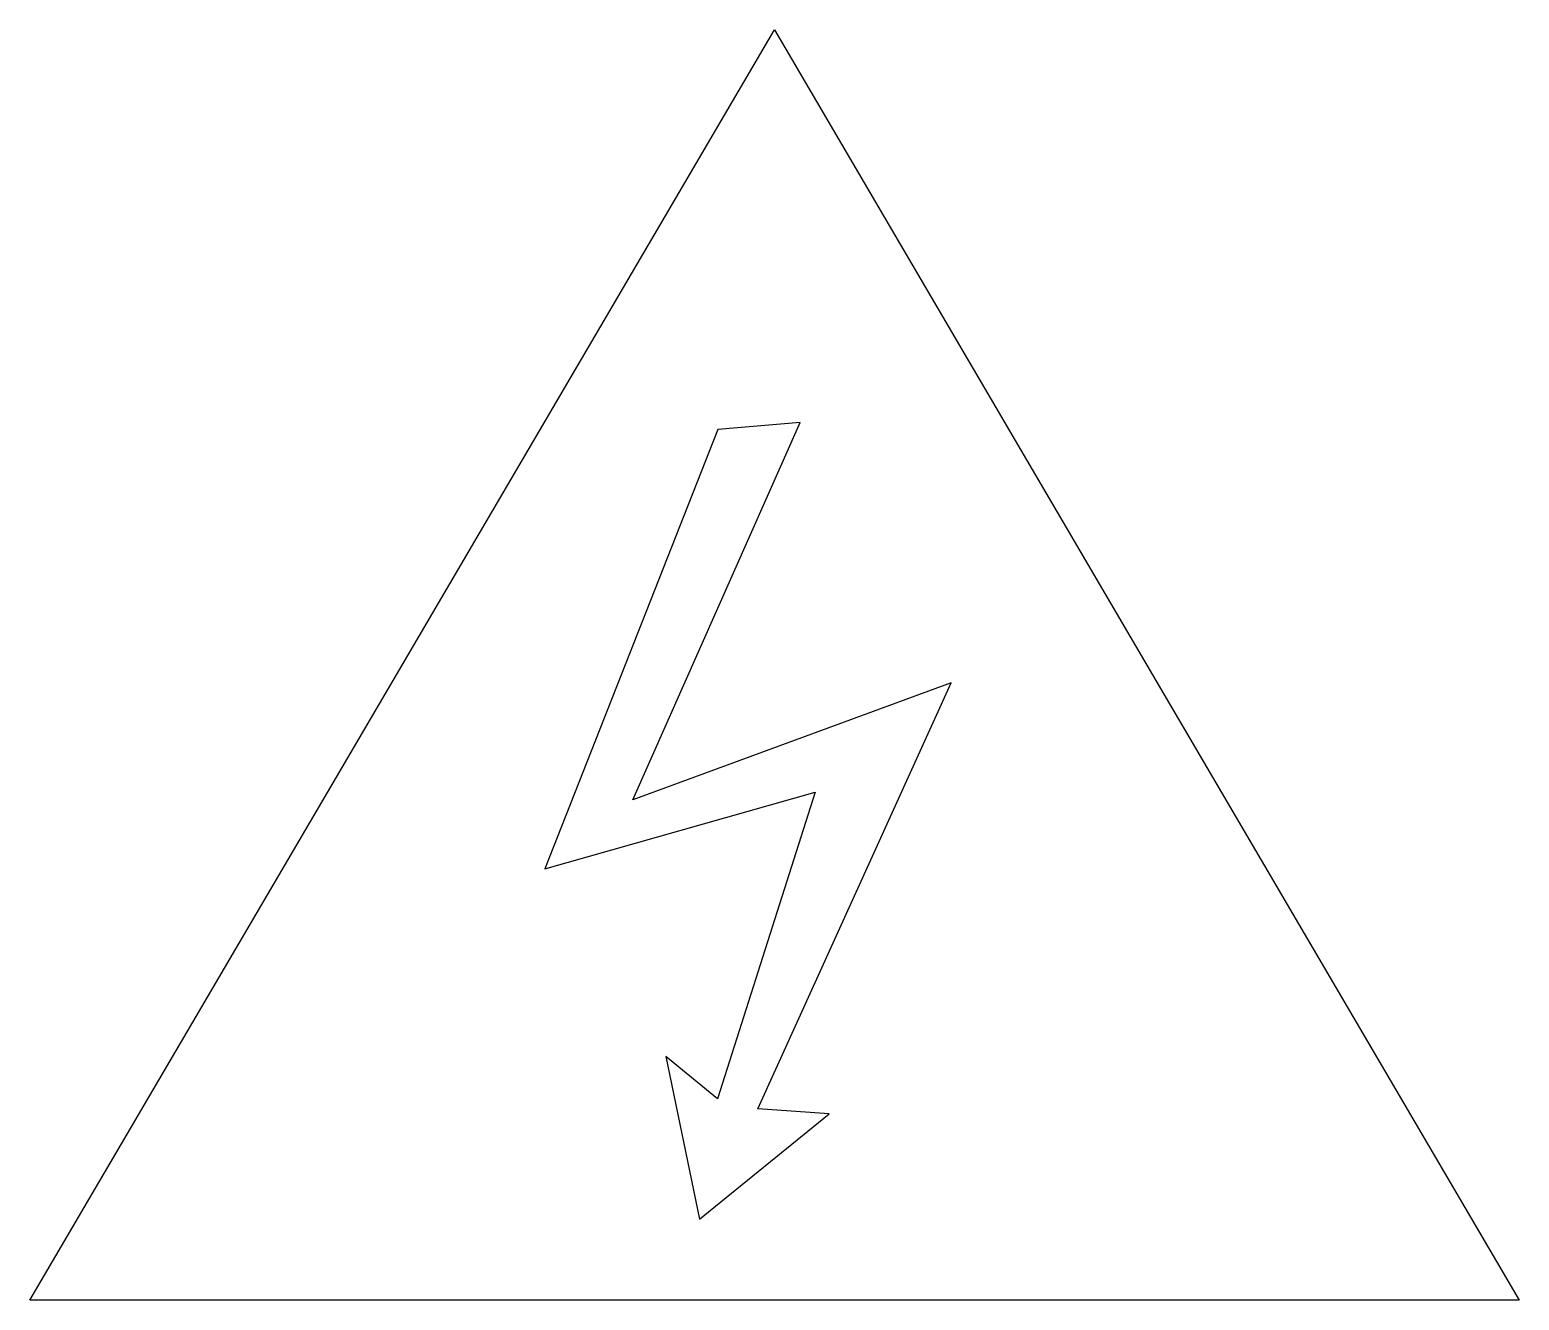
# Model space of a CAD drawing. Extents: x 1.3 to 18.7, y 2.5 to 17.5.
import ezdxf

# ---------------------------------------------------------------- set-up
doc = ezdxf.new("R2010")
doc.units = 0

msp = doc.modelspace()

# ---------------------------------------------------------------- linework, layer by layer
at = {"layer": 'Layer 1'}
for p, q in [((5.627546, 10.000011), (9.999967, 17.457975)), ((9.999967, 17.457975), (14.372388, 10.000012)), ((8.337816, 8.417166), (10.302254, 12.84741)), ((10.302254, 12.84741), (9.335872, 12.765994)), ((9.335872, 12.765994), (7.30282, 7.607837)), ((1.255125, 2.542049), (5.627546, 10.000011)), ((14.372388, 10.000012), (18.744808, 2.542049)), ((12.073649, 9.791577), (8.337816, 8.417166)), ((9.803445, 4.789522), (12.073649, 9.791577)), ((7.30282, 7.607837), (10.478325, 8.508749)), ((10.478325, 8.508749), (9.331117, 4.907952)), ((9.331117, 4.907952), (8.724559, 5.404931)), ((8.724559, 5.404931), (9.119787, 3.494405)), ((9.119787, 3.494405), (10.640425, 4.730271)), ((10.640425, 4.730271), (9.803445, 4.789522)), ((9.999967, 2.542049), (1.255125, 2.542049)), ((18.744808, 2.542049), (9.999967, 2.542049))]:
    msp.add_line(p, q, dxfattribs=at)

doc.saveas('drawing.dxf')
